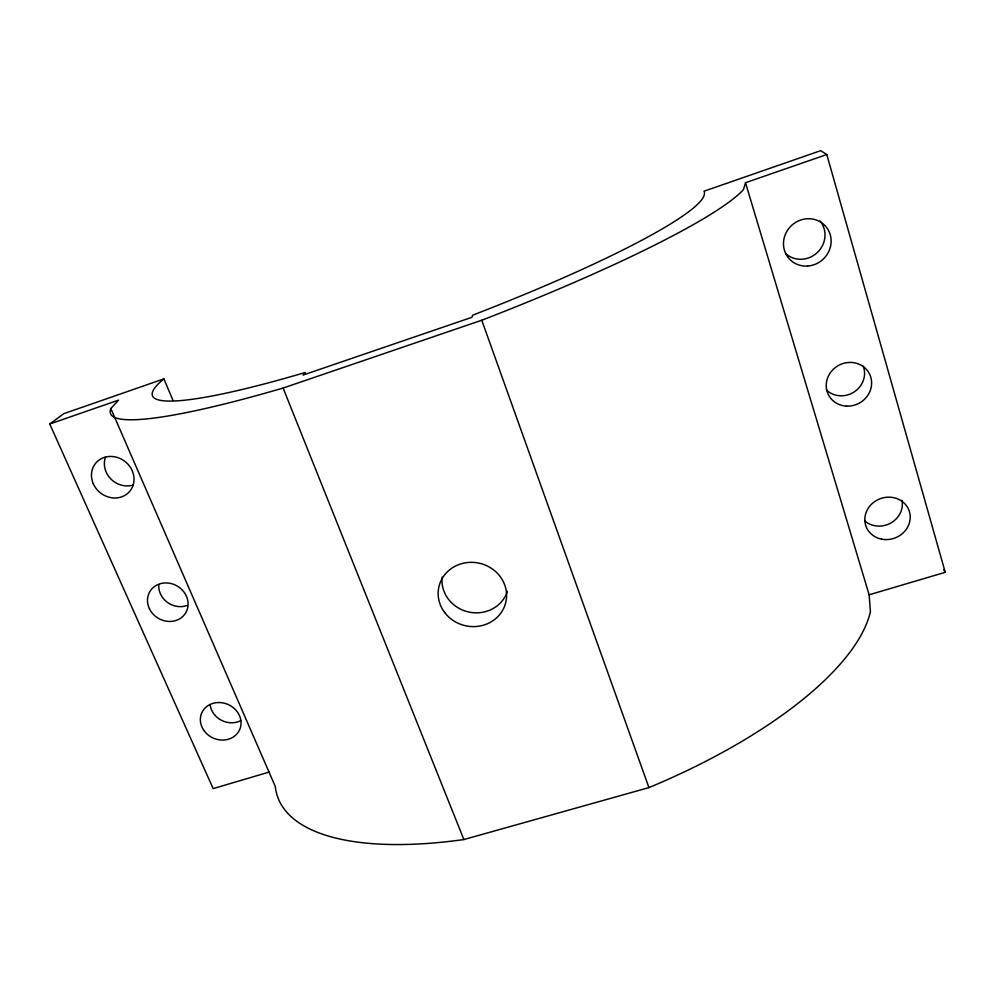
<?xml version="1.0" encoding="UTF-8"?>
<svg xmlns="http://www.w3.org/2000/svg" width="995" height="995" viewBox="0 0 995 995"><rect width="100%" height="100%" fill="white"/><g stroke="black" fill="none" stroke-linecap="round" stroke-linejoin="round"><path stroke-width="1.49" d="M745.504 182.719L743.464 189.597A339.991 41.504 -20.3 0 1 481.767 320.241L283.102 388.05A339.991 41.504 -20.3 0 1 110.831 408.535L275.254 786.411A314.706 118.753 -20 0 0 463.881 839.544L648.939 787.605A314.706 118.753 -20 0 0 870.426 611.714L869.132 594.799L745.504 182.719L826.795 154.536L945.25 572.312L869.132 594.799M110.831 408.535L118.567 400.127L49.75 423.994L213.166 788.612L269.496 771.971M49.75 423.994L63.829 413.646L163.901 378.871A294.06 35.708 -20.3 0 0 305.241 372.491L303.065 375.065L471.817 317.343L472.799 315.129A294.06 35.708 -20.3 0 0 703.975 191.227L820.688 150.668L826.795 154.536M943.67 569.712L945.25 572.312M163.901 378.871L172.956 400.326M283.102 388.05L463.881 839.544M481.767 320.241L648.939 787.605M507.413 591.304A33.544 31.392 13 0 1 468.807 612.037A33.544 31.392 13 0 1 442.141 577.162M863.237 366.098A22.412 20.982 -28.9 0 1 854.008 392.055A22.412 20.982 -28.9 0 1 826.298 389.841M901.943 500.249A22.325 20.497 -20.5 0 1 890.687 523.084A22.325 20.497 -20.5 0 1 864.68 520.895M820.017 220.952A23.743 22.487 -42.8 0 1 817.405 252.444A23.743 22.487 -42.8 0 1 785.776 253.688M187.097 605.482A20.323 18.308 30.7 0 1 158.777 584.774M133.504 484.913A21.529 19.502 38.5 0 1 110.831 478.943A21.529 19.502 38.5 0 1 105.719 456.618M240.952 720.517A20.223 17.997 24.2 0 1 210.231 705.343M846.434 406.109A23.022 21.517 -28.2 0 0 869.705 374.381A23.022 21.517 -28.2 0 0 830.638 372.341A23.022 21.517 -28.2 0 0 846.434 406.109M807.617 266.038A24.402 23.096 -42 0 0 827.79 229.198A24.402 23.096 -42 0 0 786.523 231.959A24.402 23.096 -42 0 0 807.617 266.038M881.558 539.141A22.922 20.982 -20 0 0 909.467 511.816A22.922 20.982 -20 0 0 871.52 504.204A22.922 20.982 -20 0 0 881.558 539.141M149.486 608.853A20.833 18.694 30.4 0 0 184.56 614.524A20.833 18.694 30.4 0 0 169.349 583.207A20.833 18.694 30.4 0 0 149.486 608.853M93.281 483.707A22.089 19.937 38.2 0 0 129.935 491.082A22.089 19.937 38.2 0 0 115.022 456.879A22.089 19.937 38.2 0 0 93.281 483.707M204.56 731.362A20.721 18.358 24 0 0 239.496 730.007A20.721 18.358 24 0 0 218.017 702.545A20.721 18.358 24 0 0 204.56 731.362M444.616 612.46A34.328 32.014 13 0 0 503.569 608.554A34.328 32.014 13 0 0 468.919 562.411A34.328 32.014 13 0 0 444.616 612.46"/></g></svg>
